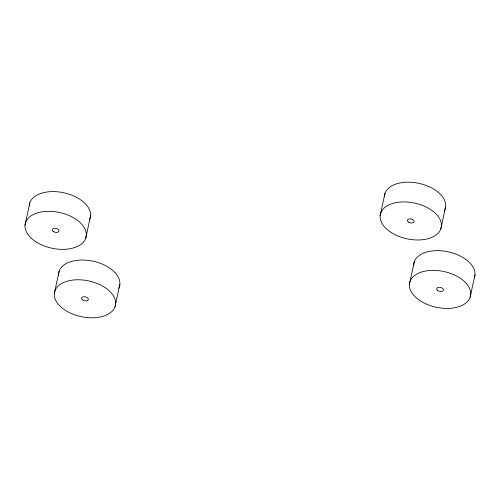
<?xml version="1.0" encoding="UTF-8"?>
<svg xmlns="http://www.w3.org/2000/svg" width="500" height="500" viewBox="0 0 500 500"><rect width="100%" height="100%" fill="white"/><g stroke="black" fill="none" stroke-linecap="round" stroke-linejoin="round"><path stroke-width="0.75" d="M25 225.212L29.863 202.681M54.294 293.663L59.156 271.125M85.719 238.275A31.15 18.269 12.2 0 0 45.987 211.4A31.15 18.269 12.2 0 0 35.275 241.356A31.15 18.269 12.2 0 0 85.719 238.275L90.588 215.744M115.019 306.725A31.15 18.269 12.2 0 0 75.281 279.844A31.15 18.269 12.2 0 0 64.569 309.8A31.15 18.269 12.2 0 0 115.019 306.725L119.881 284.188M380.119 215.812L384.981 193.275M409.412 284.256L414.281 261.725M440.844 228.875A31.15 18.269 12.2 0 0 401.106 201.994A31.15 18.269 12.2 0 0 390.394 231.956A31.15 18.269 12.2 0 0 440.844 228.875L445.706 206.337M470.138 297.319A31.15 18.269 12.2 0 0 430.4 270.444A31.15 18.269 12.2 0 0 419.688 300.4A31.15 18.269 12.2 0 0 470.138 297.319L475 274.788M413.663 265.981A31.15 18.269 12.2 0 1 446.95 251.55A31.15 18.269 12.2 0 1 474.4 277.587M384.387 196.081A31.15 18.269 12.2 0 1 420.637 183.762A31.15 18.269 12.2 0 1 444.175 211.125M29.269 205.481A31.15 18.269 12.2 0 1 64.925 193.019A31.15 18.269 12.2 0 1 89.412 219.881M58.544 275.381A31.15 18.269 12.2 0 1 93.025 261.194A31.15 18.269 12.2 0 1 118.706 288.325M437.7 290.506A3.425 2.006 12.2 0 0 443.344 290.356A3.425 2.006 12.2 0 0 439.181 287.294A3.425 2.006 12.2 0 0 437.7 290.506M408.406 222.062A3.425 2.006 12.2 0 0 414.044 221.912A3.425 2.006 12.2 0 0 409.888 218.85A3.425 2.006 12.2 0 0 408.406 222.062M53.288 231.462A3.425 2.006 12.2 0 0 58.925 231.312A3.425 2.006 12.2 0 0 54.763 228.25A3.425 2.006 12.2 0 0 53.288 231.462M82.581 299.913A3.425 2.006 12.2 0 0 88.219 299.762A3.425 2.006 12.2 0 0 84.056 296.7A3.425 2.006 12.2 0 0 82.581 299.913"/></g></svg>
